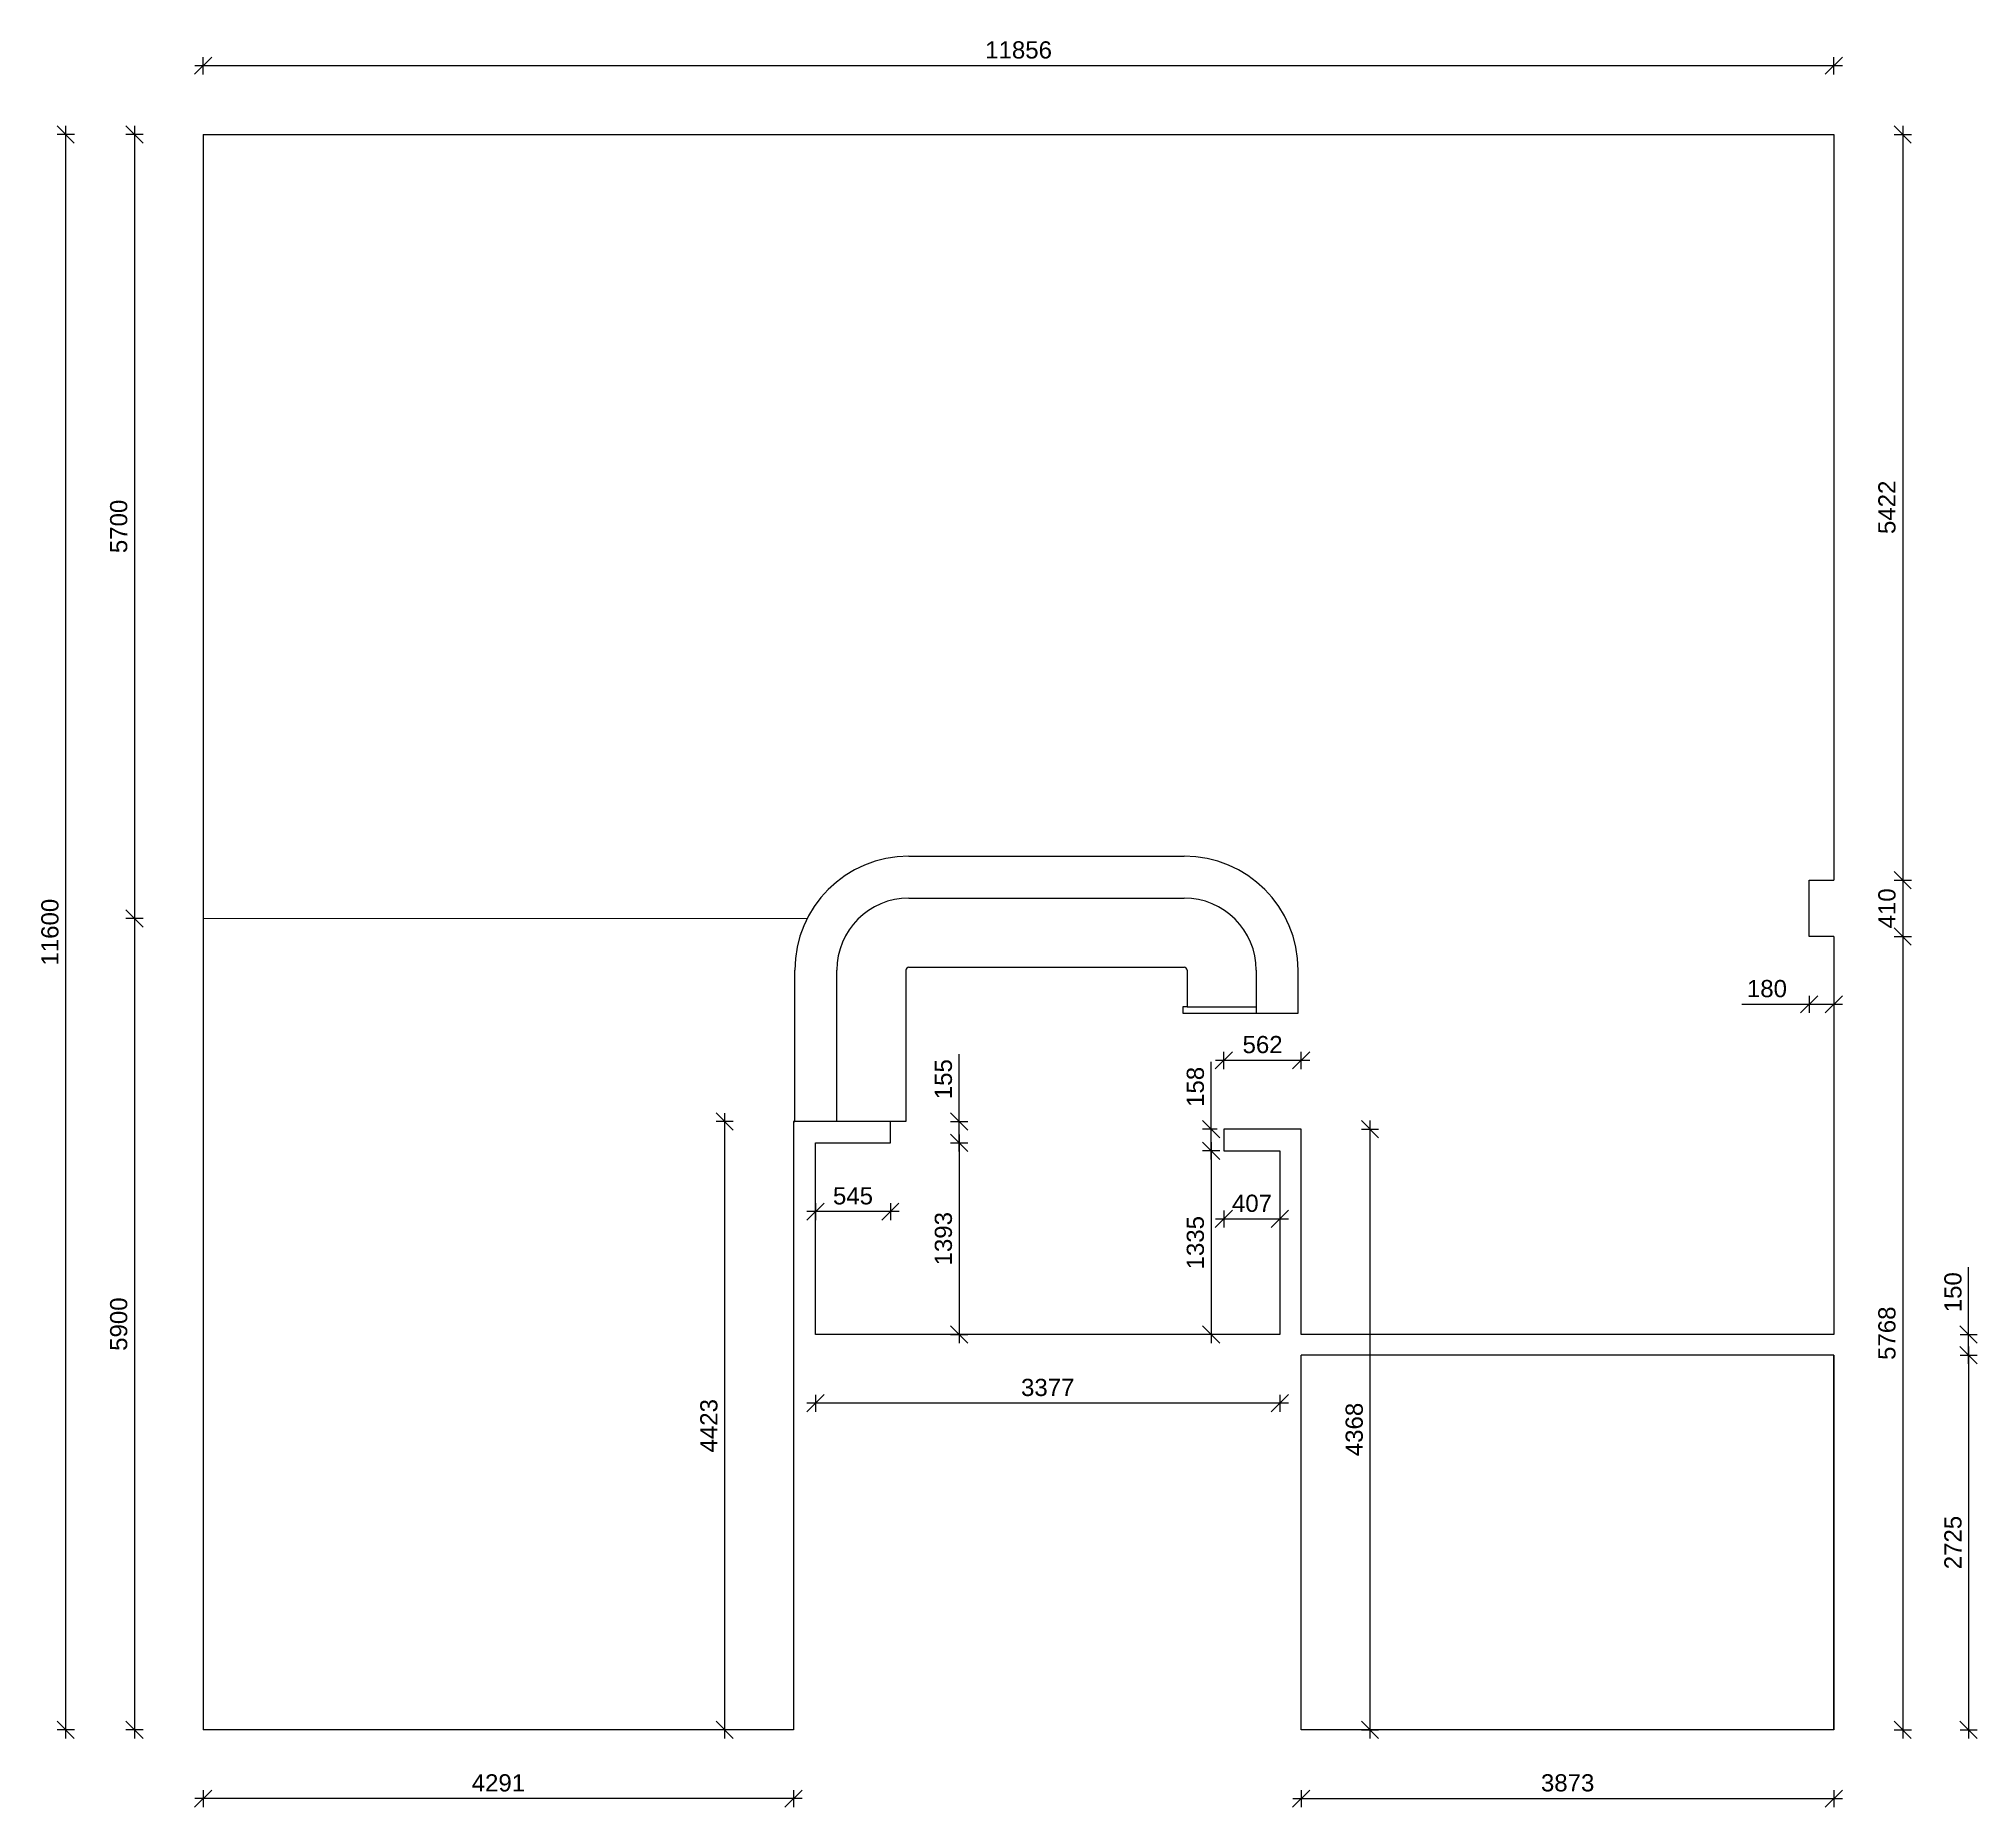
# Model space of a CAD drawing. Header units: millimetres. Extents: x -96270 to 80902, y -48795 to -34727.
# Drawn here: x -56433 to -42339, y -47724 to -34865 of the extents above; entities that cross this region are included whole.
import ezdxf

# ---------------------------------------------------------------- set-up
doc = ezdxf.new("R2010")
doc.units = ezdxf.units.MM
doc.layers.get('0').update_dxf_attribs({"lineweight": 25})
for name, color, linetype, lineweight in [('Mållinje (Afsætning af mål)', 4, 'Continuous', 9), ('Skravering', 9, 'Continuous', 9), ('Tyk fuldstregslinje (Optegning)', 7, 'Continuous', 30)]:
    doc.layers.add(name, color=color, linetype=linetype, lineweight=lineweight)
doc.styles.add('Annotative', font='arial.ttf')
doc.dimstyles.new('Annotative', dxfattribs={"dimscale": 0, "dimtxt": 2.5, "dimasz": 2.5, "dimexe": 1.25, "dimexo": 1, "dimgap": 1, "dimtad": 1, "dimdec": 0, "dimzin": 0, "dimtxsty": 'Annotative', "dimblk": 'OBLIQUE', "dimcen": 1, "dimdle": 1.25, "dimadec": 0, "dimazin": 0, "dimtfac": 1, "dimtdec": 0, "dimtofl": 0, "dimtmove": 0, "dimatfit": 3, "dimfxl": 1.25, "dimfxlon": 1, "dimtolj": 1, "dimtzin": 0, "dimarcsym": 0})

# ---------------------------------------------------------------- blocks, each defined once
blk = doc.blocks.new('_Oblique')
at = {"color": 0, "linetype": 'ByBlock', "lineweight": -2}
blk.add_line((-0.5, -0.5), (0.5, 0.5), dxfattribs=at)
blk = doc.blocks.new('*D23')
at = {"layer": 'Defpoints', "color": 0, "transparency": 16777216}
for p in [(-55237, -35061), (-55237, -35561), (-43381, -35561)]:
    blk.add_point(p, dxfattribs=at)
at = {"layer": 'Mållinje (Afsætning af mål)', "color": 0, "lineweight": -2, "transparency": 16777216}
for p, q in [((-43318, -35061), (-55299, -35061)), ((-55237, -35124), (-55237, -34999)), ((-43381, -35124), (-43381, -34999))]:
    blk.add_line(p, q, dxfattribs=at)
at = {"layer": 'Mållinje (Afsætning af mål)', "color": 0, "lineweight": -2, "transparency": 16777216, "xscale": 125, "yscale": 125, "zscale": 125, "rotation": 180}
blk.add_blockref('_Oblique', (-55237, -35061), dxfattribs=at)
at = {"layer": 'Mållinje (Afsætning af mål)', "color": 0, "lineweight": -2, "transparency": 16777216, "xscale": 125, "yscale": 125, "zscale": 125}
blk.add_blockref('_Oblique', (-43381, -35061), dxfattribs=at)
at = {"layer": 'Mållinje (Afsætning af mål)', "color": 0, "transparency": 16777216, "insert": (-49309, -34947), "char_height": 125, "attachment_point": 5, "style": 'Annotative'}
blk.add_mtext('\\A1;11856', dxfattribs=at)
blk = doc.blocks.new('*D24')
at = {"layer": 'Defpoints', "color": 0, "transparency": 16777216}
for p in [(-43381, -35561), (-43381, -40983), (-42881, -40983)]:
    blk.add_point(p, dxfattribs=at)
at = {"layer": 'Mållinje (Afsætning af mål)', "color": 0, "lineweight": -2, "transparency": 16777216}
for p, q in [((-42881, -35499), (-42881, -41046)), ((-42943, -35561), (-42818, -35561)), ((-42943, -40983), (-42818, -40983))]:
    blk.add_line(p, q, dxfattribs=at)
at = {"layer": 'Mållinje (Afsætning af mål)', "color": 0, "lineweight": -2, "transparency": 16777216, "xscale": 125, "yscale": 125, "zscale": 125}
for p, rotation in [((-42881, -35561), 90), ((-42881, -40983), 270)]:
    blk.add_blockref('_Oblique', p, dxfattribs=dict(at, rotation=rotation))
at = {"layer": 'Mållinje (Afsætning af mål)', "color": 0, "transparency": 16777216, "insert": (-42995, -38272), "char_height": 125, "attachment_point": 5, "rotation": 90, "style": 'Annotative'}
blk.add_mtext('\\A1;5422', dxfattribs=at)
blk = doc.blocks.new('*D25')
at = {"layer": 'Defpoints', "color": 0, "transparency": 16777216}
for p in [(-55237, -35561), (-55737, -41261), (-55237, -41261)]:
    blk.add_point(p, dxfattribs=at)
at = {"layer": 'Mållinje (Afsætning af mål)', "color": 0, "lineweight": -2, "transparency": 16777216}
for p, q in [((-55737, -35499), (-55737, -41324)), ((-55674, -35561), (-55799, -35561)), ((-55674, -41261), (-55799, -41261))]:
    blk.add_line(p, q, dxfattribs=at)
at = {"layer": 'Mållinje (Afsætning af mål)', "color": 0, "lineweight": -2, "transparency": 16777216, "xscale": 125, "yscale": 125, "zscale": 125}
for p, rotation in [((-55737, -35561), 90), ((-55737, -41261), 270)]:
    blk.add_blockref('_Oblique', p, dxfattribs=dict(at, rotation=rotation))
at = {"layer": 'Mållinje (Afsætning af mål)', "color": 0, "transparency": 16777216, "insert": (-55851, -38411), "char_height": 125, "attachment_point": 5, "rotation": 90, "style": 'Annotative'}
blk.add_mtext('\\A1;5700', dxfattribs=at)
blk = doc.blocks.new('*D26')
at = {"layer": 'Defpoints', "color": 0, "transparency": 16777216}
for p in [(-43381, -40983), (-43381, -41393), (-42881, -41393)]:
    blk.add_point(p, dxfattribs=at)
at = {"layer": 'Mållinje (Afsætning af mål)', "color": 0, "lineweight": -2, "transparency": 16777216}
for p, q in [((-42943, -40983), (-42818, -40983)), ((-42881, -40921), (-42881, -41456)), ((-42943, -41393), (-42818, -41393))]:
    blk.add_line(p, q, dxfattribs=at)
at = {"layer": 'Mållinje (Afsætning af mål)', "color": 0, "lineweight": -2, "transparency": 16777216, "xscale": 125, "yscale": 125, "zscale": 125}
for p, rotation in [((-42881, -40983), 90), ((-42881, -41393), 270)]:
    blk.add_blockref('_Oblique', p, dxfattribs=dict(at, rotation=rotation))
at = {"layer": 'Mållinje (Afsætning af mål)', "color": 0, "transparency": 16777216, "insert": (-42995, -41188), "char_height": 125, "attachment_point": 5, "rotation": 90, "style": 'Annotative'}
blk.add_mtext('\\A1;410', dxfattribs=at)
blk = doc.blocks.new('*D27')
at = {"layer": 'Defpoints', "color": 0, "transparency": 16777216}
for p in [(-43381, -41393), (-43381, -47161), (-42881, -47161)]:
    blk.add_point(p, dxfattribs=at)
at = {"layer": 'Mållinje (Afsætning af mål)', "color": 0, "lineweight": -2, "transparency": 16777216}
for p, q in [((-42943, -41393), (-42818, -41393)), ((-42881, -41331), (-42881, -47224)), ((-42943, -47161), (-42818, -47161))]:
    blk.add_line(p, q, dxfattribs=at)
at = {"layer": 'Mållinje (Afsætning af mål)', "color": 0, "lineweight": -2, "transparency": 16777216, "xscale": 125, "yscale": 125, "zscale": 125}
for p, rotation in [((-42881, -41393), 90), ((-42881, -47161), 270)]:
    blk.add_blockref('_Oblique', p, dxfattribs=dict(at, rotation=rotation))
at = {"layer": 'Mållinje (Afsætning af mål)', "color": 0, "transparency": 16777216, "insert": (-42995, -44277), "char_height": 125, "attachment_point": 5, "rotation": 90, "style": 'Annotative'}
blk.add_mtext('\\A1;5768', dxfattribs=at)
blk = doc.blocks.new('*D28')
at = {"layer": 'Defpoints', "color": 0, "transparency": 16777216}
for p in [(-43381, -44436), (-43381, -47161), (-42402, -47161)]:
    blk.add_point(p, dxfattribs=at)
at = {"layer": 'Mållinje (Afsætning af mål)', "color": 0, "lineweight": -2, "transparency": 16777216}
for p, q in [((-42402, -44374), (-42402, -47224)), ((-42464, -44436), (-42339, -44436)), ((-42464, -47161), (-42339, -47161))]:
    blk.add_line(p, q, dxfattribs=at)
at = {"layer": 'Mållinje (Afsætning af mål)', "color": 0, "lineweight": -2, "transparency": 16777216, "xscale": 125, "yscale": 125, "zscale": 125}
for p, rotation in [((-42402, -44436), 90), ((-42402, -47161), 270)]:
    blk.add_blockref('_Oblique', p, dxfattribs=dict(at, rotation=rotation))
at = {"layer": 'Mållinje (Afsætning af mål)', "color": 0, "transparency": 16777216, "insert": (-42515, -45799), "char_height": 125, "attachment_point": 5, "rotation": 90, "style": 'Annotative'}
blk.add_mtext('\\A1;2725', dxfattribs=at)
blk = doc.blocks.new('*D29')
at = {"layer": 'Defpoints', "color": 0, "transparency": 16777216}
for p in [(-43381, -44286), (-42402, -44286), (-43381, -44436)]:
    blk.add_point(p, dxfattribs=at)
at = {"layer": 'Mållinje (Afsætning af mål)', "color": 0, "lineweight": -2, "transparency": 16777216}
for p, q in [((-42402, -44286), (-42402, -43797)), ((-42464, -44286), (-42339, -44286)), ((-42402, -44499), (-42402, -44286)), ((-42464, -44436), (-42339, -44436))]:
    blk.add_line(p, q, dxfattribs=at)
at = {"layer": 'Mållinje (Afsætning af mål)', "color": 0, "lineweight": -2, "transparency": 16777216, "xscale": 125, "yscale": 125, "zscale": 125}
for p, rotation in [((-42402, -44286), 90), ((-42402, -44436), 270)]:
    blk.add_blockref('_Oblique', p, dxfattribs=dict(at, rotation=rotation))
at = {"layer": 'Mållinje (Afsætning af mål)', "color": 0, "transparency": 16777216, "insert": (-42515, -43979), "char_height": 125, "attachment_point": 5, "rotation": 90, "style": 'Annotative'}
blk.add_mtext('\\A1;150', dxfattribs=at)
blk = doc.blocks.new('*D30')
at = {"layer": 'Defpoints', "color": 0, "transparency": 16777216}
for p in [(-47254, -47161), (-43381, -47161), (-43381, -47661)]:
    blk.add_point(p, dxfattribs=at)
at = {"layer": 'Mållinje (Afsætning af mål)', "color": 0, "lineweight": -2, "transparency": 16777216}
for p, q in [((-47254, -47599), (-47254, -47724)), ((-43381, -47599), (-43381, -47724)), ((-47316, -47661), (-43318, -47661))]:
    blk.add_line(p, q, dxfattribs=at)
at = {"layer": 'Mållinje (Afsætning af mål)', "color": 0, "lineweight": -2, "transparency": 16777216, "xscale": 125, "yscale": 125, "zscale": 125, "rotation": 180}
blk.add_blockref('_Oblique', (-47254, -47661), dxfattribs=at)
at = {"layer": 'Mållinje (Afsætning af mål)', "color": 0, "lineweight": -2, "transparency": 16777216, "xscale": 125, "yscale": 125, "zscale": 125}
blk.add_blockref('_Oblique', (-43381, -47661), dxfattribs=at)
at = {"layer": 'Mållinje (Afsætning af mål)', "color": 0, "transparency": 16777216, "insert": (-45317, -47547), "char_height": 125, "attachment_point": 5, "style": 'Annotative'}
blk.add_mtext('\\A1;3873', dxfattribs=at)
blk = doc.blocks.new('*D31')
at = {"layer": 'Defpoints', "color": 0, "transparency": 16777216}
for p in [(-50946, -42738), (-51446, -47161), (-50946, -47161)]:
    blk.add_point(p, dxfattribs=at)
at = {"layer": 'Mållinje (Afsætning af mål)', "color": 0, "lineweight": -2, "transparency": 16777216}
for p, q in [((-51446, -42676), (-51446, -47224)), ((-51383, -42738), (-51508, -42738)), ((-51383, -47161), (-51508, -47161))]:
    blk.add_line(p, q, dxfattribs=at)
at = {"layer": 'Mållinje (Afsætning af mål)', "color": 0, "lineweight": -2, "transparency": 16777216, "xscale": 125, "yscale": 125, "zscale": 125}
for p, rotation in [((-51446, -42738), 90), ((-51446, -47161), 270)]:
    blk.add_blockref('_Oblique', p, dxfattribs=dict(at, rotation=rotation))
at = {"layer": 'Mållinje (Afsætning af mål)', "color": 0, "transparency": 16777216, "insert": (-51560, -44950), "char_height": 125, "attachment_point": 5, "rotation": 90, "style": 'Annotative'}
blk.add_mtext('\\A1;4423', dxfattribs=at)
blk = doc.blocks.new('*D32')
at = {"layer": 'Defpoints', "color": 0, "transparency": 16777216}
for p in [(-47254, -42793), (-47254, -47161), (-46754, -47161)]:
    blk.add_point(p, dxfattribs=at)
at = {"layer": 'Mållinje (Afsætning af mål)', "color": 0, "lineweight": -2, "transparency": 16777216}
for p, q in [((-46816, -42793), (-46691, -42793)), ((-46754, -42731), (-46754, -47224)), ((-46816, -47161), (-46691, -47161))]:
    blk.add_line(p, q, dxfattribs=at)
at = {"layer": 'Mållinje (Afsætning af mål)', "color": 0, "lineweight": -2, "transparency": 16777216, "xscale": 125, "yscale": 125, "zscale": 125}
for p, rotation in [((-46754, -42793), 90), ((-46754, -47161), 270)]:
    blk.add_blockref('_Oblique', p, dxfattribs=dict(at, rotation=rotation))
at = {"layer": 'Mållinje (Afsætning af mål)', "color": 0, "transparency": 16777216, "insert": (-46868, -44977), "char_height": 125, "attachment_point": 5, "rotation": 90, "style": 'Annotative'}
blk.add_mtext('\\A1;4368', dxfattribs=at)
blk = doc.blocks.new('*D33')
at = {"layer": 'Defpoints', "color": 0, "transparency": 16777216}
for p in [(-47816, -42293), (-47816, -42793), (-47254, -42793)]:
    blk.add_point(p, dxfattribs=at)
at = {"layer": 'Mållinje (Afsætning af mål)', "color": 0, "lineweight": -2, "transparency": 16777216}
for p, q in [((-47816, -42356), (-47816, -42231)), ((-47254, -42356), (-47254, -42231)), ((-47191, -42293), (-47878, -42293))]:
    blk.add_line(p, q, dxfattribs=at)
at = {"layer": 'Mållinje (Afsætning af mål)', "color": 0, "lineweight": -2, "transparency": 16777216, "xscale": 125, "yscale": 125, "zscale": 125, "rotation": 180}
blk.add_blockref('_Oblique', (-47816, -42293), dxfattribs=at)
at = {"layer": 'Mållinje (Afsætning af mål)', "color": 0, "lineweight": -2, "transparency": 16777216, "xscale": 125, "yscale": 125, "zscale": 125}
blk.add_blockref('_Oblique', (-47254, -42293), dxfattribs=at)
at = {"layer": 'Mållinje (Afsætning af mål)', "color": 0, "transparency": 16777216, "insert": (-47535, -42179), "char_height": 125, "attachment_point": 5, "style": 'Annotative'}
blk.add_mtext('\\A1;562', dxfattribs=at)
blk = doc.blocks.new('*D34')
at = {"layer": 'Defpoints', "color": 0, "transparency": 16777216}
for p in [(-47409, -42951), (-47909, -44286), (-47409, -44286)]:
    blk.add_point(p, dxfattribs=at)
at = {"layer": 'Mållinje (Afsætning af mål)', "color": 0, "lineweight": -2, "transparency": 16777216}
for p, q in [((-47846, -42951), (-47971, -42951)), ((-47909, -42889), (-47909, -44349)), ((-47846, -44286), (-47971, -44286))]:
    blk.add_line(p, q, dxfattribs=at)
at = {"layer": 'Mållinje (Afsætning af mål)', "color": 0, "lineweight": -2, "transparency": 16777216, "xscale": 125, "yscale": 125, "zscale": 125}
for p, rotation in [((-47909, -42951), 90), ((-47909, -44286), 270)]:
    blk.add_blockref('_Oblique', p, dxfattribs=dict(at, rotation=rotation))
at = {"layer": 'Mållinje (Afsætning af mål)', "color": 0, "transparency": 16777216, "insert": (-48023, -43619), "char_height": 125, "attachment_point": 5, "rotation": 90, "style": 'Annotative'}
blk.add_mtext('\\A1;1335', dxfattribs=at)
blk = doc.blocks.new('*D35')
at = {"layer": 'Defpoints', "color": 0, "transparency": 16777216}
for p in [(-47816, -42951), (-47409, -42951), (-47409, -43446)]:
    blk.add_point(p, dxfattribs=at)
at = {"layer": 'Mållinje (Afsætning af mål)', "color": 0, "lineweight": -2, "transparency": 16777216}
for p, q in [((-47816, -43384), (-47816, -43509)), ((-47409, -43384), (-47409, -43509)), ((-47878, -43446), (-47346, -43446))]:
    blk.add_line(p, q, dxfattribs=at)
at = {"layer": 'Mållinje (Afsætning af mål)', "color": 0, "lineweight": -2, "transparency": 16777216, "xscale": 125, "yscale": 125, "zscale": 125, "rotation": 180}
blk.add_blockref('_Oblique', (-47816, -43446), dxfattribs=at)
at = {"layer": 'Mållinje (Afsætning af mål)', "color": 0, "lineweight": -2, "transparency": 16777216, "xscale": 125, "yscale": 125, "zscale": 125}
blk.add_blockref('_Oblique', (-47409, -43446), dxfattribs=at)
at = {"layer": 'Mållinje (Afsætning af mål)', "color": 0, "transparency": 16777216, "insert": (-47612, -43333), "char_height": 125, "attachment_point": 5, "style": 'Annotative'}
blk.add_mtext('\\A1;407', dxfattribs=at)
blk = doc.blocks.new('*D36')
at = {"layer": 'Defpoints', "color": 0, "transparency": 16777216}
for p in [(-47909, -42793), (-47816, -42793), (-47816, -42951)]:
    blk.add_point(p, dxfattribs=at)
at = {"layer": 'Mållinje (Afsætning af mål)', "color": 0, "lineweight": -2, "transparency": 16777216}
for p, q in [((-47909, -42793), (-47909, -42303)), ((-47866, -42793), (-47971, -42793)), ((-47909, -43014), (-47909, -42793)), ((-47866, -42951), (-47971, -42951))]:
    blk.add_line(p, q, dxfattribs=at)
at = {"layer": 'Mållinje (Afsætning af mål)', "color": 0, "lineweight": -2, "transparency": 16777216, "xscale": 125, "yscale": 125, "zscale": 125}
for p, rotation in [((-47909, -42793), 90), ((-47909, -42951), 270)]:
    blk.add_blockref('_Oblique', p, dxfattribs=dict(at, rotation=rotation))
at = {"layer": 'Mållinje (Afsætning af mål)', "color": 0, "transparency": 16777216, "insert": (-48023, -42486), "char_height": 125, "attachment_point": 5, "rotation": 90, "style": 'Annotative'}
blk.add_mtext('\\A1;158', dxfattribs=at)
blk = doc.blocks.new('*D37')
at = {"layer": 'Defpoints', "color": 0, "transparency": 16777216}
for p in [(-50786, -44286), (-47409, -44286), (-50786, -44786)]:
    blk.add_point(p, dxfattribs=at)
at = {"layer": 'Mållinje (Afsætning af mål)', "color": 0, "lineweight": -2, "transparency": 16777216}
for p, q in [((-47346, -44786), (-50848, -44786)), ((-50786, -44724), (-50786, -44849)), ((-47409, -44724), (-47409, -44849))]:
    blk.add_line(p, q, dxfattribs=at)
at = {"layer": 'Mållinje (Afsætning af mål)', "color": 0, "lineweight": -2, "transparency": 16777216, "xscale": 125, "yscale": 125, "zscale": 125, "rotation": 180}
blk.add_blockref('_Oblique', (-50786, -44786), dxfattribs=at)
at = {"layer": 'Mållinje (Afsætning af mål)', "color": 0, "lineweight": -2, "transparency": 16777216, "xscale": 125, "yscale": 125, "zscale": 125}
blk.add_blockref('_Oblique', (-47409, -44786), dxfattribs=at)
at = {"layer": 'Mållinje (Afsætning af mål)', "color": 0, "transparency": 16777216, "insert": (-49097, -44672), "char_height": 125, "attachment_point": 5, "style": 'Annotative'}
blk.add_mtext('\\A1;3377', dxfattribs=at)
blk = doc.blocks.new('*D38')
at = {"layer": 'Defpoints', "color": 0, "transparency": 16777216}
for p in [(-50786, -42893), (-50241, -42893), (-50786, -43393)]:
    blk.add_point(p, dxfattribs=at)
at = {"layer": 'Mållinje (Afsætning af mål)', "color": 0, "lineweight": -2, "transparency": 16777216}
for p, q in [((-50178, -43393), (-50848, -43393)), ((-50786, -43331), (-50786, -43456)), ((-50241, -43331), (-50241, -43456))]:
    blk.add_line(p, q, dxfattribs=at)
at = {"layer": 'Mållinje (Afsætning af mål)', "color": 0, "lineweight": -2, "transparency": 16777216, "xscale": 125, "yscale": 125, "zscale": 125, "rotation": 180}
blk.add_blockref('_Oblique', (-50786, -43393), dxfattribs=at)
at = {"layer": 'Mållinje (Afsætning af mål)', "color": 0, "lineweight": -2, "transparency": 16777216, "xscale": 125, "yscale": 125, "zscale": 125}
blk.add_blockref('_Oblique', (-50241, -43393), dxfattribs=at)
at = {"layer": 'Mållinje (Afsætning af mål)', "color": 0, "transparency": 16777216, "insert": (-50513, -43279), "char_height": 125, "attachment_point": 5, "style": 'Annotative'}
blk.add_mtext('\\A1;545', dxfattribs=at)
blk = doc.blocks.new('*D39')
at = {"layer": 'Defpoints', "color": 0, "transparency": 16777216}
for p in [(-50786, -42893), (-50786, -44286), (-49741, -44286)]:
    blk.add_point(p, dxfattribs=at)
at = {"layer": 'Mållinje (Afsætning af mål)', "color": 0, "lineweight": -2, "transparency": 16777216}
for p, q in [((-49741, -42831), (-49741, -44349)), ((-49803, -42893), (-49678, -42893)), ((-49803, -44286), (-49678, -44286))]:
    blk.add_line(p, q, dxfattribs=at)
at = {"layer": 'Mållinje (Afsætning af mål)', "color": 0, "lineweight": -2, "transparency": 16777216, "xscale": 125, "yscale": 125, "zscale": 125}
for p, rotation in [((-49741, -42893), 90), ((-49741, -44286), 270)]:
    blk.add_blockref('_Oblique', p, dxfattribs=dict(at, rotation=rotation))
at = {"layer": 'Mållinje (Afsætning af mål)', "color": 0, "transparency": 16777216, "insert": (-49855, -43590), "char_height": 125, "attachment_point": 5, "rotation": 90, "style": 'Annotative'}
blk.add_mtext('\\A1;1393', dxfattribs=at)
blk = doc.blocks.new('*D40')
at = {"layer": 'Defpoints', "color": 0, "transparency": 16777216}
for p in [(-50241, -42738), (-49741, -42738), (-50241, -42893)]:
    blk.add_point(p, dxfattribs=at)
at = {"layer": 'Mållinje (Afsætning af mål)', "color": 0, "lineweight": -2, "transparency": 16777216}
for p, q in [((-49741, -42738), (-49741, -42248)), ((-49803, -42738), (-49678, -42738)), ((-49741, -42956), (-49741, -42738)), ((-49803, -42893), (-49678, -42893))]:
    blk.add_line(p, q, dxfattribs=at)
at = {"layer": 'Mållinje (Afsætning af mål)', "color": 0, "lineweight": -2, "transparency": 16777216, "xscale": 125, "yscale": 125, "zscale": 125}
for p, rotation in [((-49741, -42738), 90), ((-49741, -42893), 270)]:
    blk.add_blockref('_Oblique', p, dxfattribs=dict(at, rotation=rotation))
at = {"layer": 'Mållinje (Afsætning af mål)', "color": 0, "transparency": 16777216, "insert": (-49855, -42430), "char_height": 125, "attachment_point": 5, "rotation": 90, "style": 'Annotative'}
blk.add_mtext('\\A1;155', dxfattribs=at)
blk = doc.blocks.new('*D41')
at = {"layer": 'Defpoints', "color": 0, "transparency": 16777216}
for p in [(-55237, -41261), (-55737, -47161), (-55237, -47161)]:
    blk.add_point(p, dxfattribs=at)
at = {"layer": 'Mållinje (Afsætning af mål)', "color": 0, "lineweight": -2, "transparency": 16777216}
for p, q in [((-55674, -41261), (-55799, -41261)), ((-55737, -41199), (-55737, -47224)), ((-55674, -47161), (-55799, -47161))]:
    blk.add_line(p, q, dxfattribs=at)
at = {"layer": 'Mållinje (Afsætning af mål)', "color": 0, "lineweight": -2, "transparency": 16777216, "xscale": 125, "yscale": 125, "zscale": 125}
for p, rotation in [((-55737, -41261), 90), ((-55737, -47161), 270)]:
    blk.add_blockref('_Oblique', p, dxfattribs=dict(at, rotation=rotation))
at = {"layer": 'Mållinje (Afsætning af mål)', "color": 0, "transparency": 16777216, "insert": (-55851, -44211), "char_height": 125, "attachment_point": 5, "rotation": 90, "style": 'Annotative'}
blk.add_mtext('\\A1;5900', dxfattribs=at)
blk = doc.blocks.new('*D42')
at = {"layer": 'Defpoints', "color": 0, "transparency": 16777216}
for p in [(-55237, -47161), (-50946, -47161), (-55237, -47661)]:
    blk.add_point(p, dxfattribs=at)
at = {"layer": 'Mållinje (Afsætning af mål)', "color": 0, "lineweight": -2, "transparency": 16777216}
for p, q in [((-55237, -47599), (-55237, -47724)), ((-50946, -47599), (-50946, -47724)), ((-50883, -47661), (-55299, -47661))]:
    blk.add_line(p, q, dxfattribs=at)
at = {"layer": 'Mållinje (Afsætning af mål)', "color": 0, "lineweight": -2, "transparency": 16777216, "xscale": 125, "yscale": 125, "zscale": 125, "rotation": 180}
blk.add_blockref('_Oblique', (-55237, -47661), dxfattribs=at)
at = {"layer": 'Mållinje (Afsætning af mål)', "color": 0, "lineweight": -2, "transparency": 16777216, "xscale": 125, "yscale": 125, "zscale": 125}
blk.add_blockref('_Oblique', (-50946, -47661), dxfattribs=at)
at = {"layer": 'Mållinje (Afsætning af mål)', "color": 0, "transparency": 16777216, "insert": (-53091, -47547), "char_height": 125, "attachment_point": 5, "style": 'Annotative'}
blk.add_mtext('\\A1;4291', dxfattribs=at)
blk = doc.blocks.new('*D43')
at = {"layer": 'Defpoints', "color": 0, "transparency": 16777216}
for p in [(-56237, -35561), (-55237, -35561), (-55237, -47161)]:
    blk.add_point(p, dxfattribs=at)
at = {"layer": 'Mållinje (Afsætning af mål)', "color": 0, "lineweight": -2, "transparency": 16777216}
for p, q in [((-56237, -47224), (-56237, -35499)), ((-56174, -35561), (-56299, -35561)), ((-56174, -47161), (-56299, -47161))]:
    blk.add_line(p, q, dxfattribs=at)
at = {"layer": 'Mållinje (Afsætning af mål)', "color": 0, "lineweight": -2, "transparency": 16777216, "xscale": 125, "yscale": 125, "zscale": 125}
for p, rotation in [((-56237, -35561), 90), ((-56237, -47161), 270)]:
    blk.add_blockref('_Oblique', p, dxfattribs=dict(at, rotation=rotation))
at = {"layer": 'Mållinje (Afsætning af mål)', "color": 0, "transparency": 16777216, "insert": (-56351, -41361), "char_height": 125, "attachment_point": 5, "rotation": 90, "style": 'Annotative'}
blk.add_mtext('\\A1;11600', dxfattribs=at)
blk = doc.blocks.new('*D44')
at = {"layer": 'Defpoints', "color": 0, "transparency": 16777216}
for p in [(-43561, -41393), (-43381, -41393), (-43561, -41886)]:
    blk.add_point(p, dxfattribs=at)
at = {"layer": 'Mållinje (Afsætning af mål)', "color": 0, "lineweight": -2, "transparency": 16777216}
for p, q in [((-43561, -41823), (-43561, -41948)), ((-43381, -41823), (-43381, -41948)), ((-43561, -41886), (-44050, -41886)), ((-43318, -41886), (-43561, -41886))]:
    blk.add_line(p, q, dxfattribs=at)
at = {"layer": 'Mållinje (Afsætning af mål)', "color": 0, "lineweight": -2, "transparency": 16777216, "xscale": 125, "yscale": 125, "zscale": 125, "rotation": 180}
blk.add_blockref('_Oblique', (-43561, -41886), dxfattribs=at)
at = {"layer": 'Mållinje (Afsætning af mål)', "color": 0, "lineweight": -2, "transparency": 16777216, "xscale": 125, "yscale": 125, "zscale": 125}
blk.add_blockref('_Oblique', (-43381, -41886), dxfattribs=at)
at = {"layer": 'Mållinje (Afsætning af mål)', "color": 0, "transparency": 16777216, "insert": (-43868, -41772), "char_height": 125, "attachment_point": 5, "style": 'Annotative'}
blk.add_mtext('\\A1;180', dxfattribs=at)

msp = doc.modelspace()

# ---------------------------------------------------------------- linework, layer by layer
at = {"layer": 'Skravering'}
msp.add_line((-55236.9, -41261.1), (-50845.3, -41261.1), dxfattribs=at)
at = {"layer": 'Tyk fuldstregslinje (Optegning)'}
for p, q in [((-55236.9, -35561.1), (-55236.9, -47161.1)), ((-55236.9, -35561.1), (-43380.9, -35561.1)), ((-43380.9, -35561.1), (-43380.9, -40983.1)), ((-50105.9, -40808.1), (-48105.9, -40808.1)), ((-43560.9, -41393.1), (-43560.9, -40983.1)), ((-43560.9, -40983.1), (-43380.9, -40983.1)), ((-50105.9, -41113.1), (-48105.9, -41113.1)), ((-43380.9, -41393.1), (-43560.9, -41393.1)), ((-43380.9, -41393.1), (-43380.9, -44286.1)), ((-50935.9, -42738.1), (-50935.9, -41638.1)), ((-50630.9, -42738.1), (-50630.9, -41638.1)), ((-50128.9, -41638.1), (-50128.9, -42738.1)), ((-50105.9, -41615.1), (-48105.9, -41615.1)), ((-48082.9, -41638.1), (-48082.9, -41905.1)), ((-47580.9, -41638.1), (-47580.9, -41950.1)), ((-47275.9, -41905.1), (-47275.9, -41638.1)), ((-48082.9, -41905.1), (-48115.9, -41905.1)), ((-48115.9, -41905.1), (-48115.9, -41950.1)), ((-48115.9, -41950.1), (-47275.9, -41950.1)), ((-48082.9, -41905.1), (-47580.9, -41905.1)), ((-47275.9, -41950.1), (-47275.9, -41905.1)), ((-50240.9, -42738.1), (-50945.9, -42738.1)), ((-50945.9, -42738.1), (-50945.9, -47161.1)), ((-50945.9, -42738.1), (-50935.9, -42738.1)), ((-50128.9, -42738.1), (-50630.9, -42738.1)), ((-50630.9, -42738.1), (-50630.9, -42738.1)), ((-50240.9, -42893.1), (-50240.9, -42738.1)), ((-50128.9, -42738.1), (-50240.9, -42738.1)), ((-47253.9, -42793.1), (-47815.9, -42793.1)), ((-47815.9, -42793.1), (-47815.9, -42951.1)), ((-47253.9, -44286.1), (-47253.9, -42793.1)), ((-50785.9, -44286.1), (-50785.9, -42893.1)), ((-50785.9, -42893.1), (-50240.9, -42893.1)), ((-47815.9, -42951.1), (-47408.9, -42951.1)), ((-47408.9, -42951.1), (-47408.9, -44286.1)), ((-47408.9, -44286.1), (-50785.9, -44286.1)), ((-43380.9, -44286.1), (-47253.9, -44286.1)), ((-47253.9, -47161.1), (-47253.9, -44436.1)), ((-43380.9, -44436.1), (-47253.9, -44436.1)), ((-43380.9, -47161.1), (-43380.9, -44436.1)), ((-43380.9, -44436.1), (-43380.9, -47161.1)), ((-50945.9, -47161.1), (-55236.9, -47161.1)), ((-43380.9, -47161.1), (-47253.9, -47161.1))]:
    msp.add_line(p, q, dxfattribs=at)
for centre, radius, start, end in [((-50105.9, -41638.1), 830, 90, 180), ((-48105.9, -41638.1), 830, 0, 90), ((-50105.9, -41638.1), 525, 90, 180), ((-48105.9, -41638.1), 525, 0, 90), ((-50105.9, -41638.1), 23, 90, 180), ((-48105.9, -41638.1), 23, 0, 90)]:
    msp.add_arc(centre, radius, start, end, dxfattribs=at)

# ---------------------------------------------------------------- dimensions: what is measured, and where the dimension line sits
at = {"layer": 'Mållinje (Afsætning af mål)'}
for p1, p2, distance, picture, middle in [((-43380.9, -35561.1), (-55236.9, -35561.1), -500, '*D23', (-49308.9, -34947.2)), ((-55236.9, -47161.1), (-55236.9, -35561.1), 1000, '*D43', (-56350.7, -41361.1)), ((-55236.9, -35561.1), (-55236.9, -41261.1), -500, '*D25', (-55850.7, -38411.1)), ((-43380.9, -35561.1), (-43380.9, -40983.1), 500, '*D24', (-42994.7, -38272.1)), ((-43380.9, -40983.1), (-43380.9, -41393.1), 500, '*D26', (-42994.7, -41188.1)), ((-55236.9, -41261.1), (-55236.9, -47161.1), -500, '*D41', (-55850.7, -44211.1)), ((-43380.9, -41393.1), (-43560.9, -41393.1), 492.5, '*D44', (-43867.9, -41771.8)), ((-43380.9, -41393.1), (-43380.9, -47161.1), 500, '*D27', (-42994.7, -44277.1)), ((-47253.9, -42793.1), (-47815.9, -42793.1), -500, '*D33', (-47534.9, -42179.2)), ((-50240.9, -42893.1), (-50240.9, -42738.1), -500, '*D40', (-49854.7, -42430.4)), ((-47815.9, -42951.1), (-47815.9, -42793.1), 93, '*D36', (-48022.7, -42485.7)), ((-50945.9, -42738.1), (-50945.9, -47161.1), -500, '*D31', (-51559.7, -44949.6)), ((-50785.9, -42893.1), (-50785.9, -44286.1), 1045, '*D39', (-49854.7, -43589.6)), ((-47253.9, -42793.1), (-47253.9, -47161.1), 500, '*D32', (-46867.7, -44977.1)), ((-50240.9, -42893.1), (-50785.9, -42893.1), 500, '*D38', (-50513.4, -43279.5)), ((-47408.9, -42951.1), (-47408.9, -44286.1), -500, '*D34', (-48022.7, -43618.6)), ((-47815.9, -42951.1), (-47408.9, -42951.1), -495.4, '*D35', (-47612.4, -43332.7)), ((-43380.9, -44436.1), (-43380.9, -44286.1), -979.3, '*D29', (-42515.4, -43979.1)), ((-47408.9, -44286.1), (-50785.9, -44286.1), 500, '*D37', (-49097.4, -44672.2)), ((-43380.9, -44436.1), (-43380.9, -47161.1), 979.3, '*D28', (-42515.4, -45798.6)), ((-50945.9, -47161.1), (-55236.9, -47161.1), 500, '*D42', (-53091.4, -47547.2)), ((-47253.9, -47161.1), (-43380.9, -47161.1), -500, '*D30', (-45317.4, -47547.2))]:
    dim = msp.add_aligned_dim(p1=p1, p2=p2, distance=distance, dimstyle='Annotative', dxfattribs=at)
    dim.commit()
    dim.dimension.update_dxf_attribs({"geometry": picture, "text_midpoint": middle})

doc.saveas('drawing.dxf')
